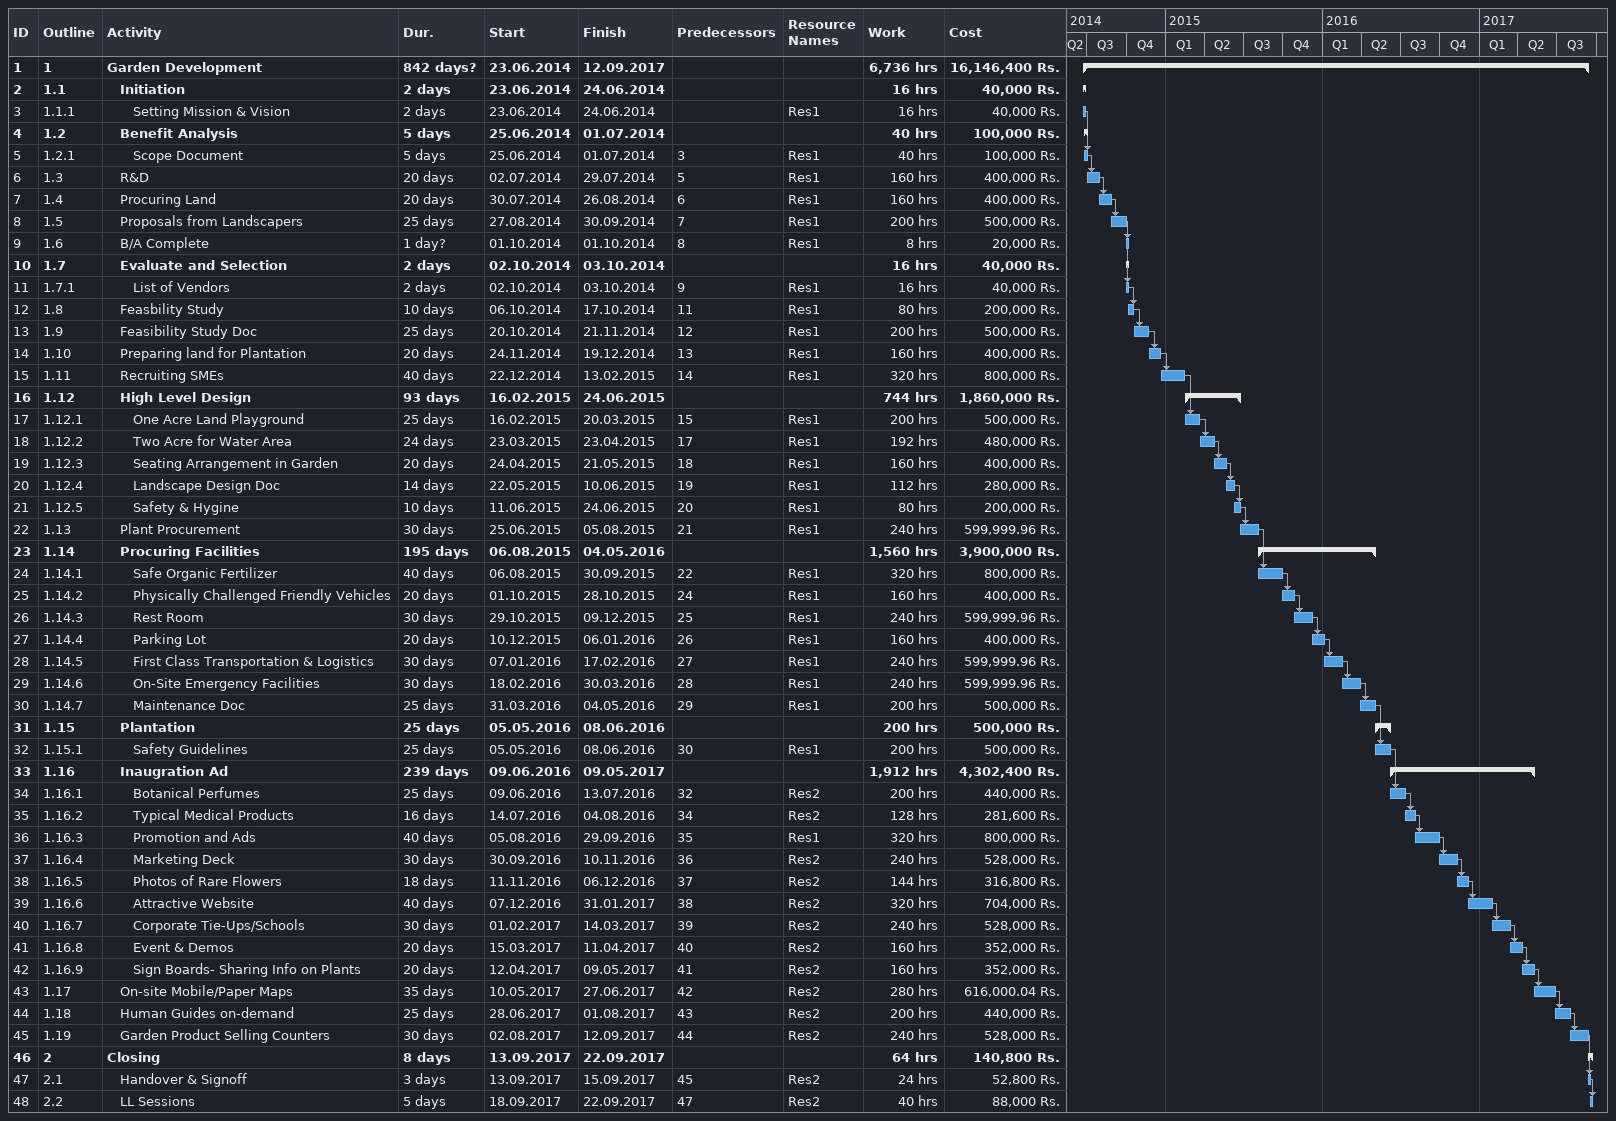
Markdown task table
| ID | WBS | Task | Duration | Start | Finish | Predecessors | Resources | Work (h) | Cost (Rs.) |
|---|---|---|---|---|---|---|---|---|---|
| 1 | 1 | **Garden Development** | 842d? | 2014-06-23 | 2017-09-12 |  |  | 6736 | 16146400 |
| 2 | 1.1 | **Initiation** | 2d | 2014-06-23 | 2014-06-24 |  |  | 16 | 40000 |
| 3 | 1.1.1 | Setting Mission & Vision | 2d | 2014-06-23 | 2014-06-24 |  | Res1 | 16 | 40000 |
| 4 | 1.2 | **Benefit Analysis** | 5d | 2014-06-25 | 2014-07-01 |  |  | 40 | 100000 |
| 5 | 1.2.1 | Scope Document | 5d | 2014-06-25 | 2014-07-01 | 3 | Res1 | 40 | 100000 |
| 6 | 1.3 | R&D | 20d | 2014-07-02 | 2014-07-29 | 5 | Res1 | 160 | 400000 |
| 7 | 1.4 | Procuring Land | 20d | 2014-07-30 | 2014-08-26 | 6 | Res1 | 160 | 400000 |
| 8 | 1.5 | Proposals from Landscapers | 25d | 2014-08-27 | 2014-09-30 | 7 | Res1 | 200 | 500000 |
| 9 | 1.6 | B/A Complete | 1d? | 2014-10-01 | 2014-10-01 | 8 | Res1 | 8 | 20000 |
| 10 | 1.7 | **Evaluate and Selection** | 2d | 2014-10-02 | 2014-10-03 |  |  | 16 | 40000 |
| 11 | 1.7.1 | List of Vendors | 2d | 2014-10-02 | 2014-10-03 | 9 | Res1 | 16 | 40000 |
| 12 | 1.8 | Feasbility Study | 10d | 2014-10-06 | 2014-10-17 | 11 | Res1 | 80 | 200000 |
| 13 | 1.9 | Feasibility Study Doc | 25d | 2014-10-20 | 2014-11-21 | 12 | Res1 | 200 | 500000 |
| 14 | 1.10 | Preparing land for Plantation | 20d | 2014-11-24 | 2014-12-19 | 13 | Res1 | 160 | 400000 |
| 15 | 1.11 | Recruiting SMEs | 40d | 2014-12-22 | 2015-02-13 | 14 | Res1 | 320 | 800000 |
| 16 | 1.12 | **High Level Design** | 93d | 2015-02-16 | 2015-06-24 |  |  | 744 | 1860000 |
| 17 | 1.12.1 | One Acre Land Playground | 25d | 2015-02-16 | 2015-03-20 | 15 | Res1 | 200 | 500000 |
| 18 | 1.12.2 | Two Acre for Water Area | 24d | 2015-03-23 | 2015-04-23 | 17 | Res1 | 192 | 480000 |
| 19 | 1.12.3 | Seating Arrangement in Garden | 20d | 2015-04-24 | 2015-05-21 | 18 | Res1 | 160 | 400000 |
| 20 | 1.12.4 | Landscape Design Doc | 14d | 2015-05-22 | 2015-06-10 | 19 | Res1 | 112 | 280000 |
| 21 | 1.12.5 | Safety & Hygine | 10d | 2015-06-11 | 2015-06-24 | 20 | Res1 | 80 | 200000 |
| 22 | 1.13 | Plant Procurement | 30d | 2015-06-25 | 2015-08-05 | 21 | Res1 | 240 | 599999.96 |
| 23 | 1.14 | **Procuring Facilities** | 195d | 2015-08-06 | 2016-05-04 |  |  | 1560 | 3900000 |
| 24 | 1.14.1 | Safe Organic Fertilizer | 40d | 2015-08-06 | 2015-09-30 | 22 | Res1 | 320 | 800000 |
| 25 | 1.14.2 | Physically Challenged Friendly Vehicles | 20d | 2015-10-01 | 2015-10-28 | 24 | Res1 | 160 | 400000 |
| 26 | 1.14.3 | Rest Room | 30d | 2015-10-29 | 2015-12-09 | 25 | Res1 | 240 | 599999.96 |
| 27 | 1.14.4 | Parking Lot | 20d | 2015-12-10 | 2016-01-06 | 26 | Res1 | 160 | 400000 |
| 28 | 1.14.5 | First Class Transportation & Logistics | 30d | 2016-01-07 | 2016-02-17 | 27 | Res1 | 240 | 599999.96 |
| 29 | 1.14.6 | On-Site Emergency Facilities | 30d | 2016-02-18 | 2016-03-30 | 28 | Res1 | 240 | 599999.96 |
| 30 | 1.14.7 | Maintenance Doc | 25d | 2016-03-31 | 2016-05-04 | 29 | Res1 | 200 | 500000 |
| 31 | 1.15 | **Plantation** | 25d | 2016-05-05 | 2016-06-08 |  |  | 200 | 500000 |
| 32 | 1.15.1 | Safety Guidelines | 25d | 2016-05-05 | 2016-06-08 | 30 | Res1 | 200 | 500000 |
| 33 | 1.16 | **Inaugration Ad** | 239d | 2016-06-09 | 2017-05-09 |  |  | 1912 | 4302400 |
| 34 | 1.16.1 | Botanical Perfumes | 25d | 2016-06-09 | 2016-07-13 | 32 | Res2 | 200 | 440000 |
| 35 | 1.16.2 | Typical Medical Products | 16d | 2016-07-14 | 2016-08-04 | 34 | Res2 | 128 | 281600 |
| 36 | 1.16.3 | Promotion and Ads | 40d | 2016-08-05 | 2016-09-29 | 35 | Res1 | 320 | 800000 |
| 37 | 1.16.4 | Marketing Deck | 30d | 2016-09-30 | 2016-11-10 | 36 | Res2 | 240 | 528000 |
| 38 | 1.16.5 | Photos of Rare Flowers | 18d | 2016-11-11 | 2016-12-06 | 37 | Res2 | 144 | 316800 |
| 39 | 1.16.6 | Attractive Website | 40d | 2016-12-07 | 2017-01-31 | 38 | Res2 | 320 | 704000 |
| 40 | 1.16.7 | Corporate Tie-Ups/Schools | 30d | 2017-02-01 | 2017-03-14 | 39 | Res2 | 240 | 528000 |
| 41 | 1.16.8 | Event & Demos | 20d | 2017-03-15 | 2017-04-11 | 40 | Res2 | 160 | 352000 |
| 42 | 1.16.9 | Sign Boards- Sharing Info on Plants | 20d | 2017-04-12 | 2017-05-09 | 41 | Res2 | 160 | 352000 |
| 43 | 1.17 | On-site Mobile/Paper Maps | 35d | 2017-05-10 | 2017-06-27 | 42 | Res2 | 280 | 616000.04 |
| 44 | 1.18 | Human Guides on-demand | 25d | 2017-06-28 | 2017-08-01 | 43 | Res2 | 200 | 440000 |
| 45 | 1.19 | Garden Product Selling Counters | 30d | 2017-08-02 | 2017-09-12 | 44 | Res2 | 240 | 528000 |
| 46 | 2 | **Closing** | 8d | 2017-09-13 | 2017-09-22 |  |  | 64 | 140800 |
| 47 | 2.1 | Handover & Signoff | 3d | 2017-09-13 | 2017-09-15 | 45 | Res2 | 24 | 52800 |
| 48 | 2.2 | LL Sessions | 5d | 2017-09-18 | 2017-09-22 | 47 | Res2 | 40 | 88000 |
